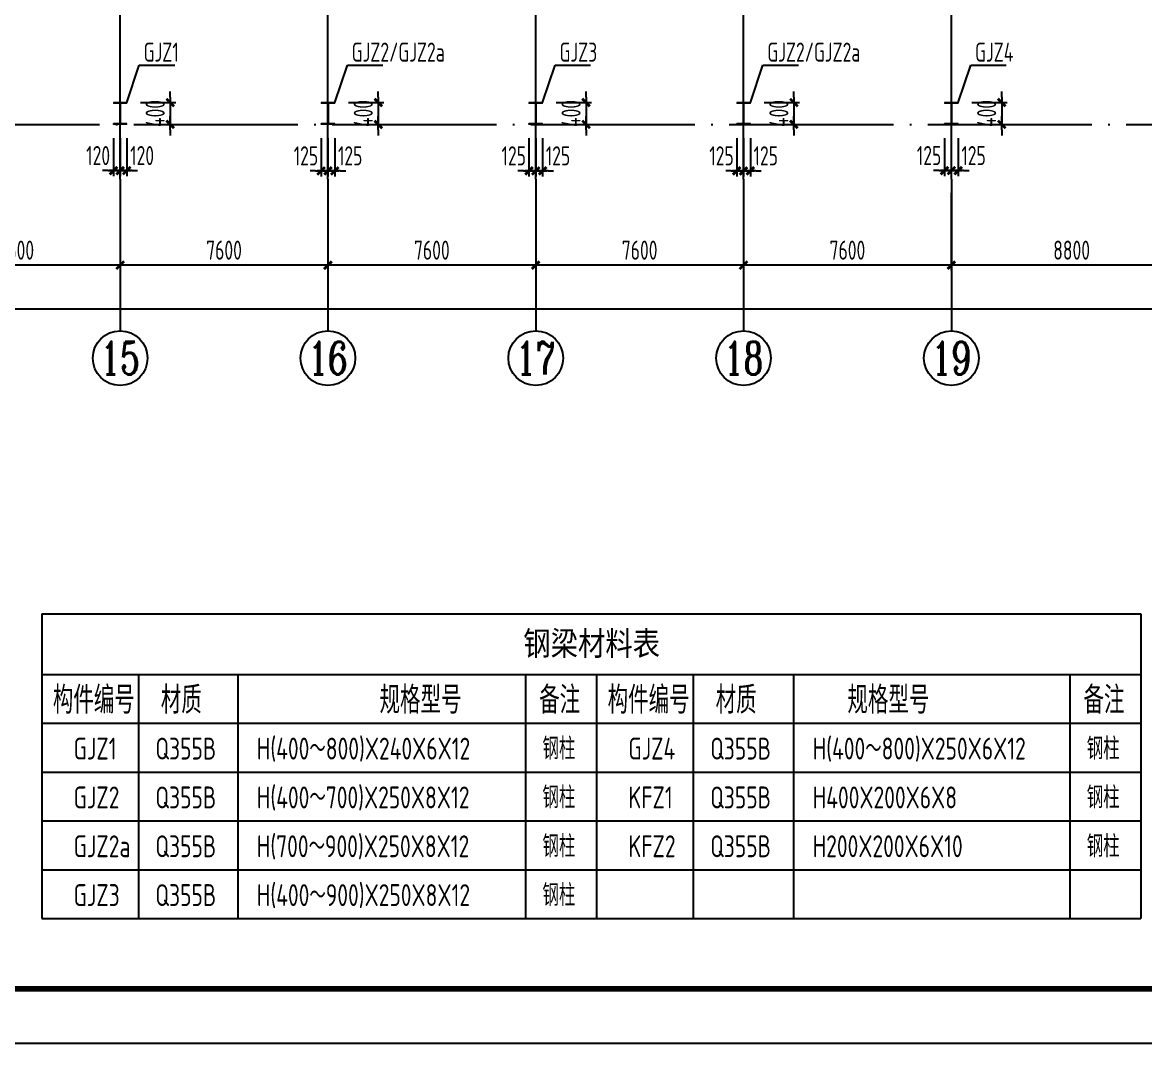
# Model space of a CAD drawing. Extents: x -3102990 to -851544, y -5293060 to -2540151.
# Drawn here: x -2168927 to -2148406, y -2672902 to -2654225 of the extents above; entities that cross this region are included whole.
import ezdxf
from ezdxf.enums import TextEntityAlignment as Align

# ---------------------------------------------------------------- set-up
doc = ezdxf.new("R2010")
doc.units = 0
doc.header["$LTSCALE"] = 1000
doc.header["$PDMODE"] = 1
doc.linetypes.add('DOTE', pattern=[2.42, 2, -0.2, 0.02, -0.2])
doc.layers.get('0').update_dxf_attribs({"linetype": 'CONTINUOUS'})
doc.layers.get('Defpoints').update_dxf_attribs({"linetype": 'CONTINUOUS'})
for name, color, linetype in [('AXIS', 253, 'DOTE'), ('BEAM', 4, 'CONTINUOUS'), ('COLU', 7, 'CONTINUOUS'), ('DIM', 3, 'CONTINUOUS'), ('NUM', 7, 'CONTINUOUS'), ('PUB_TITLE', 4, 'CONTINUOUS'), ('TEXT', 7, 'CONTINUOUS')]:
    doc.layers.add(name, color=color, linetype=linetype)
doc.layers.add('yichutu', color=7, linetype='CONTINUOUS', true_color=0xffffff, plot=False)
doc.styles.add('TSSD_Axis', font='Complex.shx', dxfattribs={"width": 0.7, "bigfont": 'hztxt.shx'})
doc.styles.add('TSSD_Dimension', font='tssdeng.shx', dxfattribs={"width": 0.7, "bigfont": 'Hztxt.shx'})
doc.styles.add('TSSD_Norm', font='Tssdeng.shx', dxfattribs={"width": 0.75, "bigfont": 'hztxt.shx'})
doc.styles.add('TSSD_Rein', font='Tssdeng.shx', dxfattribs={"width": 0.75, "bigfont": 'hztxt.shx'})
doc.dimstyles.new('TSSD_100_100', dxfattribs={"dimtxt": 350, "dimasz": 100, "dimexe": 100, "dimexo": 250, "dimgap": 100, "dimtad": 1, "dimdec": 0, "dimzin": 0, "dimdsep": 46, "dimtxsty": 'TSSD_Dimension', "dimblk": '_tsdbk', "dimcen": 0, "dimdle": 100, "dimclrt": 7, "dimadec": 0, "dimazin": 0, "dimtfac": 1, "dimtdec": 0, "dimtix": 1, "dimtmove": 2, "dimatfit": 3, "dimldrblk": '_tsdbk', "dimfxl": 250, "dimtolj": 1, "dimtzin": 0, "dimarcsym": 0})
doc.dimstyles.new('TSSD_200_100', dxfattribs={"dimtxt": 350, "dimasz": 100, "dimexe": 100, "dimexo": 250, "dimgap": 100, "dimtad": 1, "dimdec": 0, "dimlfac": 2, "dimzin": 0, "dimdsep": 46, "dimtxsty": 'TSSD_Dimension', "dimblk": 'ARCHTICK', "dimcen": 0, "dimdle": 100, "dimclrt": 7, "dimadec": 0, "dimazin": 0, "dimtfac": 1, "dimtdec": 0, "dimtix": 1, "dimtmove": 2, "dimatfit": 3, "dimfxl": 1, "dimtolj": 1, "dimtzin": 0, "dimarcsym": 0})

# ---------------------------------------------------------------- blocks, each defined once
blk = doc.blocks.new('ts_axno')
at = {"color": 0, "linetype": 'ByBlock', "lineweight": -2}
blk.add_circle((0, 0), 0.5, dxfattribs=at)
at = {"color": 0, "linetype": 'ByBlock', "lineweight": -2, "style": 'TSSD_Axis', "width": 0.7}
blk.add_attdef('A', text='', height=0.6, dxfattribs=at).set_placement((0, 0), align=Align.MIDDLE_CENTER)
blk = doc.blocks.new('_ArchTick')
at = {"color": 0, "const_width": 0.5}
blk.add_lwpolyline([(-0.71, -0.71), (0.71, 0.71)], dxfattribs=at)
blk = doc.blocks.new('*D33')
at = {"layer": 'Defpoints', "color": 0, "ltscale": 1.5}
for p in [(-2151940, -2657090), (-2147540, -2657090), (-2151940, -2658665)]:
    blk.add_point(p, dxfattribs=at)
at = {"layer": 'DIM', "color": 0, "lineweight": -2, "ltscale": 1.5}
for p, q in [((-2151940, -2657340), (-2151940, -2658765)), ((-2147540, -2657340), (-2147540, -2658765)), ((-2147440, -2658665), (-2152040, -2658665))]:
    blk.add_line(p, q, dxfattribs=at)
at = {"layer": 'DIM', "color": 0, "lineweight": -2, "ltscale": 1.5, "xscale": 100, "yscale": 100, "zscale": 100, "rotation": 180}
blk.add_blockref('_ArchTick', (-2151940, -2658665), dxfattribs=at)
at = {"layer": 'DIM', "color": 0, "lineweight": -2, "ltscale": 1.5, "xscale": 100, "yscale": 100, "zscale": 100}
blk.add_blockref('_ArchTick', (-2147540, -2658665), dxfattribs=at)
at = {"layer": 'DIM', "color": 7, "ltscale": 1.5, "insert": (-2149740, -2658390), "char_height": 350, "attachment_point": 5, "style": 'TSSD_Dimension'}
blk.add_mtext('\\A1;8800', dxfattribs=at)
blk = doc.blocks.new('*D34')
at = {"layer": 'Defpoints', "color": 0, "ltscale": 1.5}
for p in [(-2155740, -2657090), (-2151940, -2657090), (-2155740, -2658665)]:
    blk.add_point(p, dxfattribs=at)
at = {"layer": 'DIM', "color": 0, "lineweight": -2, "ltscale": 1.5}
for p, q in [((-2155740, -2657340), (-2155740, -2658765)), ((-2151940, -2657340), (-2151940, -2658765)), ((-2151840, -2658665), (-2155840, -2658665))]:
    blk.add_line(p, q, dxfattribs=at)
at = {"layer": 'DIM', "color": 0, "lineweight": -2, "ltscale": 1.5, "xscale": 100, "yscale": 100, "zscale": 100, "rotation": 180}
blk.add_blockref('_ArchTick', (-2155740, -2658665), dxfattribs=at)
at = {"layer": 'DIM', "color": 0, "lineweight": -2, "ltscale": 1.5, "xscale": 100, "yscale": 100, "zscale": 100}
blk.add_blockref('_ArchTick', (-2151940, -2658665), dxfattribs=at)
at = {"layer": 'DIM', "color": 7, "ltscale": 1.5, "insert": (-2153840, -2658390), "char_height": 350, "attachment_point": 5, "style": 'TSSD_Dimension'}
blk.add_mtext('\\A1;7600', dxfattribs=at)
blk = doc.blocks.new('*D35')
at = {"layer": 'Defpoints', "color": 0, "ltscale": 1.5}
for p in [(-2159540, -2657090), (-2155740, -2657090), (-2159540, -2658665)]:
    blk.add_point(p, dxfattribs=at)
at = {"layer": 'DIM', "color": 0, "lineweight": -2, "ltscale": 1.5}
for p, q in [((-2159540, -2657340), (-2159540, -2658765)), ((-2155740, -2657340), (-2155740, -2658765)), ((-2155640, -2658665), (-2159640, -2658665))]:
    blk.add_line(p, q, dxfattribs=at)
at = {"layer": 'DIM', "color": 0, "lineweight": -2, "ltscale": 1.5, "xscale": 100, "yscale": 100, "zscale": 100, "rotation": 180}
blk.add_blockref('_ArchTick', (-2159540, -2658665), dxfattribs=at)
at = {"layer": 'DIM', "color": 0, "lineweight": -2, "ltscale": 1.5, "xscale": 100, "yscale": 100, "zscale": 100}
blk.add_blockref('_ArchTick', (-2155740, -2658665), dxfattribs=at)
at = {"layer": 'DIM', "color": 7, "ltscale": 1.5, "insert": (-2157640, -2658390), "char_height": 350, "attachment_point": 5, "style": 'TSSD_Dimension'}
blk.add_mtext('\\A1;7600', dxfattribs=at)
blk = doc.blocks.new('*D36')
at = {"layer": 'Defpoints', "color": 0, "ltscale": 1.5}
for p in [(-2163340, -2657090), (-2159540, -2657090), (-2163340, -2658665)]:
    blk.add_point(p, dxfattribs=at)
at = {"layer": 'DIM', "color": 0, "lineweight": -2, "ltscale": 1.5}
for p, q in [((-2163340, -2657340), (-2163340, -2658765)), ((-2159540, -2657340), (-2159540, -2658765)), ((-2159440, -2658665), (-2163440, -2658665))]:
    blk.add_line(p, q, dxfattribs=at)
at = {"layer": 'DIM', "color": 0, "lineweight": -2, "ltscale": 1.5, "xscale": 100, "yscale": 100, "zscale": 100, "rotation": 180}
blk.add_blockref('_ArchTick', (-2163340, -2658665), dxfattribs=at)
at = {"layer": 'DIM', "color": 0, "lineweight": -2, "ltscale": 1.5, "xscale": 100, "yscale": 100, "zscale": 100}
blk.add_blockref('_ArchTick', (-2159540, -2658665), dxfattribs=at)
at = {"layer": 'DIM', "color": 7, "ltscale": 1.5, "insert": (-2161440, -2658390), "char_height": 350, "attachment_point": 5, "style": 'TSSD_Dimension'}
blk.add_mtext('\\A1;7600', dxfattribs=at)
blk = doc.blocks.new('*D37')
at = {"layer": 'Defpoints', "color": 0, "ltscale": 1.5}
for p in [(-2167140, -2657090), (-2163340, -2657090), (-2167140, -2658665)]:
    blk.add_point(p, dxfattribs=at)
at = {"layer": 'DIM', "color": 0, "lineweight": -2, "ltscale": 1.5}
for p, q in [((-2167140, -2657340), (-2167140, -2658765)), ((-2163340, -2657340), (-2163340, -2658765)), ((-2163240, -2658665), (-2167240, -2658665))]:
    blk.add_line(p, q, dxfattribs=at)
at = {"layer": 'DIM', "color": 0, "lineweight": -2, "ltscale": 1.5, "xscale": 100, "yscale": 100, "zscale": 100, "rotation": 180}
blk.add_blockref('_ArchTick', (-2167140, -2658665), dxfattribs=at)
at = {"layer": 'DIM', "color": 0, "lineweight": -2, "ltscale": 1.5, "xscale": 100, "yscale": 100, "zscale": 100}
blk.add_blockref('_ArchTick', (-2163340, -2658665), dxfattribs=at)
at = {"layer": 'DIM', "color": 7, "ltscale": 1.5, "insert": (-2165240, -2658390), "char_height": 350, "attachment_point": 5, "style": 'TSSD_Dimension'}
blk.add_mtext('\\A1;7600', dxfattribs=at)
blk = doc.blocks.new('*D38')
at = {"layer": 'Defpoints', "color": 0, "ltscale": 1.5}
for p in [(-2170940, -2657090), (-2167140, -2657090), (-2170940, -2658665)]:
    blk.add_point(p, dxfattribs=at)
at = {"layer": 'DIM', "color": 0, "lineweight": -2, "ltscale": 1.5}
for p, q in [((-2170940, -2657340), (-2170940, -2658765)), ((-2167140, -2657340), (-2167140, -2658765)), ((-2167040, -2658665), (-2171040, -2658665))]:
    blk.add_line(p, q, dxfattribs=at)
at = {"layer": 'DIM', "color": 0, "lineweight": -2, "ltscale": 1.5, "xscale": 100, "yscale": 100, "zscale": 100, "rotation": 180}
blk.add_blockref('_ArchTick', (-2170940, -2658665), dxfattribs=at)
at = {"layer": 'DIM', "color": 0, "lineweight": -2, "ltscale": 1.5, "xscale": 100, "yscale": 100, "zscale": 100}
blk.add_blockref('_ArchTick', (-2167140, -2658665), dxfattribs=at)
at = {"layer": 'DIM', "color": 7, "ltscale": 1.5, "insert": (-2169040, -2658390), "char_height": 350, "attachment_point": 5, "style": 'TSSD_Dimension'}
blk.add_mtext('\\A1;7600', dxfattribs=at)
blk = doc.blocks.new('*D52')
at = {"layer": 'Defpoints', "color": 0, "ltscale": 1.5}
for p in [(-2220340, -2657090), (-2144340, -2657090), (-2144340, -2659465)]:
    blk.add_point(p, dxfattribs=at)
at = {"layer": 'DIM', "color": 0, "lineweight": -2, "ltscale": 1.5}
for p, q in [((-2220340, -2657340), (-2220340, -2659565)), ((-2144340, -2657340), (-2144340, -2659565)), ((-2220440, -2659465), (-2144240, -2659465))]:
    blk.add_line(p, q, dxfattribs=at)
at = {"layer": 'DIM', "color": 0, "lineweight": -2, "ltscale": 1.5, "xscale": 100, "yscale": 100, "zscale": 100, "rotation": 180}
blk.add_blockref('_ArchTick', (-2220340, -2659465), dxfattribs=at)
at = {"layer": 'DIM', "color": 0, "lineweight": -2, "ltscale": 1.5, "xscale": 100, "yscale": 100, "zscale": 100}
blk.add_blockref('_ArchTick', (-2144340, -2659465), dxfattribs=at)
at = {"layer": 'DIM', "color": 7, "ltscale": 1.5, "insert": (-2182340, -2659190), "char_height": 350, "attachment_point": 5, "style": 'TSSD_Dimension'}
blk.add_mtext('\\A1;152000', dxfattribs=at)
blk = doc.blocks.new('_tsdbk')
blk.add_line((-1, 0), (1.5, 0))
blk.add_lwpolyline([(-0.7, -0.7, 0.5, 0.5, 0), (0.7, 0.7, 0.5, 0.5, 0)], format="xyseb")
blk = doc.blocks.new('*D734')
at = {"layer": 'Defpoints', "color": 0}
for p in [(-2167260, -2656090), (-2167140, -2656090), (-2167140, -2656935)]:
    blk.add_point(p, dxfattribs=at)
at = {"layer": 'DIM', "color": 0, "lineweight": -2}
for p, q in [((-2167260, -2656340), (-2167260, -2657035)), ((-2167140, -2656340), (-2167140, -2657035)), ((-2167360, -2656935), (-2167460, -2656935)), ((-2167260, -2656935), (-2167140, -2656935)), ((-2167040, -2656935), (-2166940, -2656935))]:
    blk.add_line(p, q, dxfattribs=at)
at = {"layer": 'DIM', "color": 0, "lineweight": -2, "xscale": 100, "yscale": 100, "zscale": 100}
blk.add_blockref('_tsdbk', (-2167260, -2656935), dxfattribs=at)
at = {"layer": 'DIM', "color": 0, "lineweight": -2, "xscale": 100, "yscale": 100, "zscale": 100, "rotation": 180}
blk.add_blockref('_tsdbk', (-2167140, -2656935), dxfattribs=at)
at = {"layer": 'DIM', "color": 7, "insert": (-2167542, -2656660), "char_height": 350, "attachment_point": 5, "style": 'TSSD_Dimension'}
blk.add_mtext('\\A1;120', dxfattribs=at)
blk = doc.blocks.new('*D735')
at = {"layer": 'Defpoints', "color": 0}
for p in [(-2167020, -2655690), (-2167020, -2656090), (-2166224, -2656090)]:
    blk.add_point(p, dxfattribs=at)
at = {"layer": 'DIM', "color": 0, "lineweight": -2}
for p, q in [((-2166224, -2655590), (-2166224, -2655490)), ((-2166770, -2655690), (-2166124, -2655690)), ((-2166224, -2655690), (-2166224, -2656090)), ((-2166770, -2656090), (-2166124, -2656090)), ((-2166224, -2656190), (-2166224, -2656290))]:
    blk.add_line(p, q, dxfattribs=at)
at = {"layer": 'DIM', "color": 0, "lineweight": -2, "xscale": 100, "yscale": 100, "zscale": 100}
for p, rotation in [((-2166224, -2655690), 270), ((-2166224, -2656090), 90)]:
    blk.add_blockref('_tsdbk', p, dxfattribs=dict(at, rotation=rotation))
at = {"layer": 'DIM', "color": 7, "insert": (-2166499, -2655890), "char_height": 350, "attachment_point": 5, "rotation": 90, "style": 'TSSD_Dimension'}
blk.add_mtext('\\A1;400', dxfattribs=at)
blk = doc.blocks.new('*D738')
at = {"layer": 'Defpoints', "color": 0}
for p in [(-2167140, -2656090), (-2167020, -2656090), (-2167020, -2656935)]:
    blk.add_point(p, dxfattribs=at)
at = {"layer": 'DIM', "color": 0, "lineweight": -2}
for p, q in [((-2167140, -2656340), (-2167140, -2657035)), ((-2167020, -2656340), (-2167020, -2657035)), ((-2167240, -2656935), (-2167340, -2656935)), ((-2167140, -2656935), (-2167020, -2656935)), ((-2166920, -2656935), (-2166820, -2656935))]:
    blk.add_line(p, q, dxfattribs=at)
at = {"layer": 'DIM', "color": 0, "lineweight": -2, "xscale": 100, "yscale": 100, "zscale": 100}
blk.add_blockref('_tsdbk', (-2167140, -2656935), dxfattribs=at)
at = {"layer": 'DIM', "color": 0, "lineweight": -2, "xscale": 100, "yscale": 100, "zscale": 100, "rotation": 180}
blk.add_blockref('_tsdbk', (-2167020, -2656935), dxfattribs=at)
at = {"layer": 'DIM', "color": 7, "insert": (-2166738, -2656660), "char_height": 350, "attachment_point": 5, "style": 'TSSD_Dimension'}
blk.add_mtext('\\A1;120', dxfattribs=at)
blk = doc.blocks.new('*D743')
at = {"layer": 'Defpoints', "color": 0}
for p in [(-2163465, -2656090), (-2163340, -2656090), (-2163340, -2656940)]:
    blk.add_point(p, dxfattribs=at)
at = {"layer": 'DIM', "color": 0, "lineweight": -2}
for p, q in [((-2163465, -2656340), (-2163465, -2657040)), ((-2163340, -2656340), (-2163340, -2657040)), ((-2163565, -2656940), (-2163665, -2656940)), ((-2163465, -2656940), (-2163340, -2656940)), ((-2163240, -2656940), (-2163140, -2656940))]:
    blk.add_line(p, q, dxfattribs=at)
at = {"layer": 'DIM', "color": 0, "lineweight": -2, "xscale": 100, "yscale": 100, "zscale": 100}
blk.add_blockref('_tsdbk', (-2163465, -2656940), dxfattribs=at)
at = {"layer": 'DIM', "color": 0, "lineweight": -2, "xscale": 100, "yscale": 100, "zscale": 100, "rotation": 180}
blk.add_blockref('_tsdbk', (-2163340, -2656940), dxfattribs=at)
at = {"layer": 'DIM', "color": 7, "insert": (-2163742, -2656665), "char_height": 350, "attachment_point": 5, "style": 'TSSD_Dimension'}
blk.add_mtext('\\A1;125', dxfattribs=at)
blk = doc.blocks.new('*D744')
at = {"layer": 'Defpoints', "color": 0}
for p in [(-2163215, -2655690), (-2163215, -2656090), (-2162419, -2656090)]:
    blk.add_point(p, dxfattribs=at)
at = {"layer": 'DIM', "color": 0, "lineweight": -2}
for p, q in [((-2162419, -2655590), (-2162419, -2655490)), ((-2162965, -2655690), (-2162319, -2655690)), ((-2162419, -2655690), (-2162419, -2656090)), ((-2162965, -2656090), (-2162319, -2656090)), ((-2162419, -2656190), (-2162419, -2656290))]:
    blk.add_line(p, q, dxfattribs=at)
at = {"layer": 'DIM', "color": 0, "lineweight": -2, "xscale": 100, "yscale": 100, "zscale": 100}
for p, rotation in [((-2162419, -2655690), 270), ((-2162419, -2656090), 90)]:
    blk.add_blockref('_tsdbk', p, dxfattribs=dict(at, rotation=rotation))
at = {"layer": 'DIM', "color": 7, "insert": (-2162694, -2655890), "char_height": 350, "attachment_point": 5, "rotation": 90, "style": 'TSSD_Dimension'}
blk.add_mtext('\\A1;400', dxfattribs=at)
blk = doc.blocks.new('*D745')
at = {"layer": 'Defpoints', "color": 0}
for p in [(-2163340, -2656090), (-2163215, -2656090), (-2163215, -2656940)]:
    blk.add_point(p, dxfattribs=at)
at = {"layer": 'DIM', "color": 0, "lineweight": -2}
for p, q in [((-2163340, -2656340), (-2163340, -2657040)), ((-2163215, -2656340), (-2163215, -2657040)), ((-2163440, -2656940), (-2163540, -2656940)), ((-2163340, -2656940), (-2163215, -2656940)), ((-2163115, -2656940), (-2163015, -2656940))]:
    blk.add_line(p, q, dxfattribs=at)
at = {"layer": 'DIM', "color": 0, "lineweight": -2, "xscale": 100, "yscale": 100, "zscale": 100}
blk.add_blockref('_tsdbk', (-2163340, -2656940), dxfattribs=at)
at = {"layer": 'DIM', "color": 0, "lineweight": -2, "xscale": 100, "yscale": 100, "zscale": 100, "rotation": 180}
blk.add_blockref('_tsdbk', (-2163215, -2656940), dxfattribs=at)
at = {"layer": 'DIM', "color": 7, "insert": (-2162933, -2656665), "char_height": 350, "attachment_point": 5, "style": 'TSSD_Dimension'}
blk.add_mtext('\\A1;125', dxfattribs=at)
blk = doc.blocks.new('*D749')
at = {"layer": 'Defpoints', "color": 0}
for p in [(-2155865, -2656090), (-2155740, -2656090), (-2155740, -2656940)]:
    blk.add_point(p, dxfattribs=at)
at = {"layer": 'DIM', "color": 0, "lineweight": -2}
for p, q in [((-2155865, -2656340), (-2155865, -2657040)), ((-2155740, -2656340), (-2155740, -2657040)), ((-2155965, -2656940), (-2156065, -2656940)), ((-2155865, -2656940), (-2155740, -2656940)), ((-2155640, -2656940), (-2155540, -2656940))]:
    blk.add_line(p, q, dxfattribs=at)
at = {"layer": 'DIM', "color": 0, "lineweight": -2, "xscale": 100, "yscale": 100, "zscale": 100}
blk.add_blockref('_tsdbk', (-2155865, -2656940), dxfattribs=at)
at = {"layer": 'DIM', "color": 0, "lineweight": -2, "xscale": 100, "yscale": 100, "zscale": 100, "rotation": 180}
blk.add_blockref('_tsdbk', (-2155740, -2656940), dxfattribs=at)
at = {"layer": 'DIM', "color": 7, "insert": (-2156142, -2656665), "char_height": 350, "attachment_point": 5, "style": 'TSSD_Dimension'}
blk.add_mtext('\\A1;125', dxfattribs=at)
blk = doc.blocks.new('*D750')
at = {"layer": 'Defpoints', "color": 0}
for p in [(-2155615, -2655690), (-2155615, -2656090), (-2154819, -2656090)]:
    blk.add_point(p, dxfattribs=at)
at = {"layer": 'DIM', "color": 0, "lineweight": -2}
for p, q in [((-2154819, -2655590), (-2154819, -2655490)), ((-2155365, -2655690), (-2154719, -2655690)), ((-2154819, -2655690), (-2154819, -2656090)), ((-2155365, -2656090), (-2154719, -2656090)), ((-2154819, -2656190), (-2154819, -2656290))]:
    blk.add_line(p, q, dxfattribs=at)
at = {"layer": 'DIM', "color": 0, "lineweight": -2, "xscale": 100, "yscale": 100, "zscale": 100}
for p, rotation in [((-2154819, -2655690), 270), ((-2154819, -2656090), 90)]:
    blk.add_blockref('_tsdbk', p, dxfattribs=dict(at, rotation=rotation))
at = {"layer": 'DIM', "color": 7, "insert": (-2155094, -2655890), "char_height": 350, "attachment_point": 5, "rotation": 90, "style": 'TSSD_Dimension'}
blk.add_mtext('\\A1;400', dxfattribs=at)
blk = doc.blocks.new('*D751')
at = {"layer": 'Defpoints', "color": 0}
for p in [(-2155740, -2656090), (-2155615, -2656090), (-2155615, -2656940)]:
    blk.add_point(p, dxfattribs=at)
at = {"layer": 'DIM', "color": 0, "lineweight": -2}
for p, q in [((-2155740, -2656340), (-2155740, -2657040)), ((-2155615, -2656340), (-2155615, -2657040)), ((-2155840, -2656940), (-2155940, -2656940)), ((-2155740, -2656940), (-2155615, -2656940)), ((-2155515, -2656940), (-2155415, -2656940))]:
    blk.add_line(p, q, dxfattribs=at)
at = {"layer": 'DIM', "color": 0, "lineweight": -2, "xscale": 100, "yscale": 100, "zscale": 100}
blk.add_blockref('_tsdbk', (-2155740, -2656940), dxfattribs=at)
at = {"layer": 'DIM', "color": 0, "lineweight": -2, "xscale": 100, "yscale": 100, "zscale": 100, "rotation": 180}
blk.add_blockref('_tsdbk', (-2155615, -2656940), dxfattribs=at)
at = {"layer": 'DIM', "color": 7, "insert": (-2155333, -2656665), "char_height": 350, "attachment_point": 5, "style": 'TSSD_Dimension'}
blk.add_mtext('\\A1;125', dxfattribs=at)
blk = doc.blocks.new('*D755')
at = {"layer": 'Defpoints', "color": 0}
for p in [(-2159665, -2656090), (-2159540, -2656090), (-2159540, -2656940)]:
    blk.add_point(p, dxfattribs=at)
at = {"layer": 'DIM', "color": 0, "lineweight": -2}
for p, q in [((-2159665, -2656340), (-2159665, -2657040)), ((-2159540, -2656340), (-2159540, -2657040)), ((-2159765, -2656940), (-2159865, -2656940)), ((-2159665, -2656940), (-2159540, -2656940)), ((-2159440, -2656940), (-2159340, -2656940))]:
    blk.add_line(p, q, dxfattribs=at)
at = {"layer": 'DIM', "color": 0, "lineweight": -2, "xscale": 100, "yscale": 100, "zscale": 100}
blk.add_blockref('_tsdbk', (-2159665, -2656940), dxfattribs=at)
at = {"layer": 'DIM', "color": 0, "lineweight": -2, "xscale": 100, "yscale": 100, "zscale": 100, "rotation": 180}
blk.add_blockref('_tsdbk', (-2159540, -2656940), dxfattribs=at)
at = {"layer": 'DIM', "color": 7, "insert": (-2159942, -2656665), "char_height": 350, "attachment_point": 5, "style": 'TSSD_Dimension'}
blk.add_mtext('\\A1;125', dxfattribs=at)
blk = doc.blocks.new('*D756')
at = {"layer": 'Defpoints', "color": 0}
for p in [(-2159415, -2655690), (-2159415, -2656090), (-2158619, -2656090)]:
    blk.add_point(p, dxfattribs=at)
at = {"layer": 'DIM', "color": 0, "lineweight": -2}
for p, q in [((-2158619, -2655590), (-2158619, -2655490)), ((-2159165, -2655690), (-2158519, -2655690)), ((-2158619, -2655690), (-2158619, -2656090)), ((-2159165, -2656090), (-2158519, -2656090)), ((-2158619, -2656190), (-2158619, -2656290))]:
    blk.add_line(p, q, dxfattribs=at)
at = {"layer": 'DIM', "color": 0, "lineweight": -2, "xscale": 100, "yscale": 100, "zscale": 100}
for p, rotation in [((-2158619, -2655690), 270), ((-2158619, -2656090), 90)]:
    blk.add_blockref('_tsdbk', p, dxfattribs=dict(at, rotation=rotation))
at = {"layer": 'DIM', "color": 7, "insert": (-2158894, -2655890), "char_height": 350, "attachment_point": 5, "rotation": 90, "style": 'TSSD_Dimension'}
blk.add_mtext('\\A1;400', dxfattribs=at)
blk = doc.blocks.new('*D757')
at = {"layer": 'Defpoints', "color": 0}
for p in [(-2159540, -2656090), (-2159415, -2656090), (-2159415, -2656940)]:
    blk.add_point(p, dxfattribs=at)
at = {"layer": 'DIM', "color": 0, "lineweight": -2}
for p, q in [((-2159540, -2656340), (-2159540, -2657040)), ((-2159415, -2656340), (-2159415, -2657040)), ((-2159640, -2656940), (-2159740, -2656940)), ((-2159540, -2656940), (-2159415, -2656940)), ((-2159315, -2656940), (-2159215, -2656940))]:
    blk.add_line(p, q, dxfattribs=at)
at = {"layer": 'DIM', "color": 0, "lineweight": -2, "xscale": 100, "yscale": 100, "zscale": 100}
blk.add_blockref('_tsdbk', (-2159540, -2656940), dxfattribs=at)
at = {"layer": 'DIM', "color": 0, "lineweight": -2, "xscale": 100, "yscale": 100, "zscale": 100, "rotation": 180}
blk.add_blockref('_tsdbk', (-2159415, -2656940), dxfattribs=at)
at = {"layer": 'DIM', "color": 7, "insert": (-2159133, -2656665), "char_height": 350, "attachment_point": 5, "style": 'TSSD_Dimension'}
blk.add_mtext('\\A1;125', dxfattribs=at)
blk = doc.blocks.new('*D758')
at = {"layer": 'Defpoints', "color": 0}
for p in [(-2152065, -2656090), (-2151940, -2656090), (-2151940, -2656935)]:
    blk.add_point(p, dxfattribs=at)
at = {"layer": 'DIM', "color": 0, "lineweight": -2}
for p, q in [((-2152065, -2656340), (-2152065, -2657035)), ((-2151940, -2656340), (-2151940, -2657035)), ((-2152165, -2656935), (-2152265, -2656935)), ((-2152065, -2656935), (-2151940, -2656935)), ((-2151840, -2656935), (-2151740, -2656935))]:
    blk.add_line(p, q, dxfattribs=at)
at = {"layer": 'DIM', "color": 0, "lineweight": -2, "xscale": 100, "yscale": 100, "zscale": 100}
blk.add_blockref('_tsdbk', (-2152065, -2656935), dxfattribs=at)
at = {"layer": 'DIM', "color": 0, "lineweight": -2, "xscale": 100, "yscale": 100, "zscale": 100, "rotation": 180}
blk.add_blockref('_tsdbk', (-2151940, -2656935), dxfattribs=at)
at = {"layer": 'DIM', "color": 7, "insert": (-2152347, -2656660), "char_height": 350, "attachment_point": 5, "style": 'TSSD_Dimension'}
blk.add_mtext('\\A1;125', dxfattribs=at)
blk = doc.blocks.new('*D759')
at = {"layer": 'Defpoints', "color": 0}
for p in [(-2151815, -2655690), (-2151815, -2656090), (-2151019, -2656090)]:
    blk.add_point(p, dxfattribs=at)
at = {"layer": 'DIM', "color": 0, "lineweight": -2}
for p, q in [((-2151019, -2655590), (-2151019, -2655490)), ((-2151565, -2655690), (-2150919, -2655690)), ((-2151019, -2655690), (-2151019, -2656090)), ((-2151565, -2656090), (-2150919, -2656090)), ((-2151019, -2656190), (-2151019, -2656290))]:
    blk.add_line(p, q, dxfattribs=at)
at = {"layer": 'DIM', "color": 0, "lineweight": -2, "xscale": 100, "yscale": 100, "zscale": 100}
for p, rotation in [((-2151019, -2655690), 270), ((-2151019, -2656090), 90)]:
    blk.add_blockref('_tsdbk', p, dxfattribs=dict(at, rotation=rotation))
at = {"layer": 'DIM', "color": 7, "insert": (-2151294, -2655890), "char_height": 350, "attachment_point": 5, "rotation": 90, "style": 'TSSD_Dimension'}
blk.add_mtext('\\A1;400', dxfattribs=at)
blk = doc.blocks.new('*D762')
at = {"layer": 'Defpoints', "color": 0}
for p in [(-2151940, -2656090), (-2151815, -2656090), (-2151815, -2656935)]:
    blk.add_point(p, dxfattribs=at)
at = {"layer": 'DIM', "color": 0, "lineweight": -2}
for p, q in [((-2151940, -2656340), (-2151940, -2657035)), ((-2151815, -2656340), (-2151815, -2657035)), ((-2152040, -2656935), (-2152140, -2656935)), ((-2151940, -2656935), (-2151815, -2656935)), ((-2151715, -2656935), (-2151615, -2656935))]:
    blk.add_line(p, q, dxfattribs=at)
at = {"layer": 'DIM', "color": 0, "lineweight": -2, "xscale": 100, "yscale": 100, "zscale": 100}
blk.add_blockref('_tsdbk', (-2151940, -2656935), dxfattribs=at)
at = {"layer": 'DIM', "color": 0, "lineweight": -2, "xscale": 100, "yscale": 100, "zscale": 100, "rotation": 180}
blk.add_blockref('_tsdbk', (-2151815, -2656935), dxfattribs=at)
at = {"layer": 'DIM', "color": 7, "insert": (-2151533, -2656660), "char_height": 350, "attachment_point": 5, "style": 'TSSD_Dimension'}
blk.add_mtext('\\A1;125', dxfattribs=at)
blk = doc.blocks.new('A$C16496DF1')
at = {"layer": 'PUB_TITLE'}
blk.add_lwpolyline([(0, 0), (0, 42000), (104100, 42000), (104100, 0)], close=True, dxfattribs=at)
at = {"layer": 'PUB_TITLE', "const_width": 100}
blk.add_lwpolyline([(103100, 1000), (103100, 41000), (713, 41000), (713, 1000), (103100, 1000)], dxfattribs=at)
blk = doc.blocks.new('yct-1041-420-104100-42000-100-2006.0')
at = {"layer": 'yichutu', "color": 7, "true_color": 0xffffff}
blk.add_lwpolyline([(0, 0), (0, 42000), (104100, 42000), (104100, 0)], close=True, dxfattribs=at)

msp = doc.modelspace()

# ---------------------------------------------------------------- linework, layer by layer
at = {"layer": 'AXIS', "ltscale": 1.5}
for p, q in [((-2167139.79, -2657090.5), (-2167139.79, -2640340.5)), ((-2163339.79, -2657090.5), (-2163339.79, -2640340.5)), ((-2159539.79, -2657090.5), (-2159539.79, -2640340.5)), ((-2155739.79, -2657090.5), (-2155739.79, -2640340.5)), ((-2151939.79, -2657090.5), (-2151939.79, -2640340.5)), ((-2221339.79, -2656090.5), (-2143339.79, -2656090.5))]:
    msp.add_line(p, q, dxfattribs=at)
at = {"layer": 'BEAM', "linetype": 'ByBlock'}
for p, q in [((-2168572.37, -2665040.4), (-2148473.17, -2665040.4)), ((-2168572.37, -2665040.4), (-2168572.37, -2670616.22)), ((-2148473.17, -2665040.4), (-2148473.17, -2670616.22)), ((-2168572.37, -2666150.07), (-2148473.17, -2666150.07)), ((-2166804.1, -2666150.07), (-2166804.1, -2670616.22)), ((-2164990.86, -2666150.07), (-2164990.86, -2670616.22)), ((-2159728.18, -2666150.07), (-2159728.18, -2670616.22)), ((-2158426.82, -2666150.07), (-2158426.82, -2670616.22)), ((-2156658.56, -2666150.07), (-2156658.56, -2670616.22)), ((-2154825.48, -2666150.07), (-2154825.48, -2670616.22)), ((-2149774.53, -2666150.07), (-2149774.53, -2670616.22)), ((-2168572.37, -2667043.3), (-2148473.17, -2667043.3)), ((-2168572.37, -2667936.53), (-2148473.17, -2667936.53)), ((-2168572.37, -2668829.76), (-2148473.17, -2668829.76)), ((-2168572.37, -2669722.99), (-2148473.17, -2669722.99)), ((-2168572.37, -2670616.22), (-2148473.17, -2670616.22))]:
    msp.add_line(p, q, dxfattribs=at)
at = {"layer": 'COLU', "lineweight": 5}
for p, q in [((-2167019.79, -2655690.5), (-2167259.79, -2655690.5)), ((-2167259.79, -2655690.5), (-2167259.79, -2655708.5)), ((-2167019.79, -2655708.5), (-2167259.79, -2655708.5)), ((-2167147.79, -2655708.5), (-2167147.79, -2656072.5)), ((-2167131.79, -2655708.5), (-2167131.79, -2656072.5)), ((-2167019.79, -2655708.5), (-2167019.79, -2655690.5)), ((-2163214.79, -2655690.5), (-2163464.79, -2655690.5)), ((-2163464.79, -2655690.5), (-2163464.79, -2655708.5)), ((-2163214.79, -2655708.5), (-2163464.79, -2655708.5)), ((-2163347.79, -2655708.5), (-2163347.79, -2656072.5)), ((-2163331.79, -2655708.5), (-2163331.79, -2656072.5)), ((-2163214.79, -2655708.5), (-2163214.79, -2655690.5)), ((-2159414.79, -2655690.5), (-2159664.79, -2655690.5)), ((-2159664.79, -2655690.5), (-2159664.79, -2655708.5)), ((-2159414.79, -2655708.5), (-2159664.79, -2655708.5)), ((-2159547.79, -2655708.5), (-2159547.79, -2656072.5)), ((-2159531.79, -2655708.5), (-2159531.79, -2656072.5)), ((-2159414.79, -2655708.5), (-2159414.79, -2655690.5)), ((-2155614.79, -2655690.5), (-2155864.79, -2655690.5)), ((-2155864.79, -2655690.5), (-2155864.79, -2655708.5)), ((-2155614.79, -2655708.5), (-2155864.79, -2655708.5)), ((-2155747.79, -2655708.5), (-2155747.79, -2656072.5)), ((-2155731.79, -2655708.5), (-2155731.79, -2656072.5)), ((-2155614.79, -2655708.5), (-2155614.79, -2655690.5)), ((-2151814.79, -2655690.5), (-2152064.79, -2655690.5)), ((-2152064.79, -2655690.5), (-2152064.79, -2655708.5)), ((-2151814.79, -2655708.5), (-2152064.79, -2655708.5)), ((-2151947.79, -2655708.5), (-2151947.79, -2656072.5)), ((-2151931.79, -2655708.5), (-2151931.79, -2656072.5)), ((-2151814.79, -2655708.5), (-2151814.79, -2655690.5)), ((-2167019.79, -2656072.5), (-2167259.79, -2656072.5)), ((-2167259.79, -2656090.5), (-2167259.79, -2656072.5)), ((-2167019.79, -2656090.5), (-2167259.79, -2656090.5)), ((-2167019.79, -2656090.5), (-2167019.79, -2656072.5)), ((-2163214.79, -2656072.5), (-2163464.79, -2656072.5)), ((-2163464.79, -2656090.5), (-2163464.79, -2656072.5)), ((-2163214.79, -2656090.5), (-2163464.79, -2656090.5)), ((-2163214.79, -2656090.5), (-2163214.79, -2656072.5)), ((-2159414.79, -2656072.5), (-2159664.79, -2656072.5)), ((-2159664.79, -2656090.5), (-2159664.79, -2656072.5)), ((-2159414.79, -2656090.5), (-2159664.79, -2656090.5)), ((-2159414.79, -2656090.5), (-2159414.79, -2656072.5)), ((-2155614.79, -2656072.5), (-2155864.79, -2656072.5)), ((-2155864.79, -2656090.5), (-2155864.79, -2656072.5)), ((-2155614.79, -2656090.5), (-2155864.79, -2656090.5)), ((-2155614.79, -2656090.5), (-2155614.79, -2656072.5)), ((-2151814.79, -2656072.5), (-2152064.79, -2656072.5)), ((-2152064.79, -2656090.5), (-2152064.79, -2656072.5)), ((-2151814.79, -2656090.5), (-2152064.79, -2656090.5)), ((-2151814.79, -2656090.5), (-2151814.79, -2656072.5))]:
    msp.add_line(p, q, dxfattribs=at)
at = {"layer": 'NUM'}
for p, q in [((-2167019.79, -2655690.5), (-2166790.38, -2655004.78)), ((-2166790.38, -2655004.78), (-2166141.34, -2655004.78)), ((-2163214.79, -2655690.5), (-2162985.38, -2655004.78)), ((-2162985.38, -2655004.78), (-2162336.34, -2655004.78)), ((-2159414.79, -2655690.5), (-2159185.38, -2655004.78)), ((-2159185.38, -2655004.78), (-2158536.34, -2655004.78)), ((-2155614.79, -2655690.5), (-2155385.38, -2655004.78)), ((-2155385.38, -2655004.78), (-2154736.34, -2655004.78)), ((-2151814.79, -2655690.5), (-2151585.38, -2655004.78)), ((-2151585.38, -2655004.78), (-2150936.34, -2655004.78))]:
    msp.add_line(p, q, dxfattribs=at)
at = {"layer": 'NUM', "ltscale": 1.5}
for p, q in [((-2167139.79, -2657090.5), (-2167139.79, -2659865.5)), ((-2163339.79, -2657090.5), (-2163339.79, -2659865.5)), ((-2159539.79, -2657090.5), (-2159539.79, -2659865.5)), ((-2155739.79, -2657090.5), (-2155739.79, -2659865.5)), ((-2151939.79, -2657090.5), (-2151939.79, -2659865.5))]:
    msp.add_line(p, q, dxfattribs=at)

# ---------------------------------------------------------------- block references
at = {"ltscale": 1.5}
msp.add_blockref('A$C16496DF1', (-2236101.86, -2672902.4), dxfattribs=at)
at = {"layer": 'NUM'}
ref = msp.add_blockref('ts_axno', (-2167139.79, -2660365.5), dxfattribs=dict(at, xscale=1000, yscale=1000, zscale=1000))
ref.add_attrib('15', '15', dxfattribs={"height": 600, "style": 'TSSD_Axis', "width": 0.7}).set_placement((-2167139.79, -2660365.5), align=Align.MIDDLE_CENTER)
ref = msp.add_blockref('ts_axno', (-2163339.79, -2660365.5), dxfattribs=dict(at, xscale=1000, yscale=1000, zscale=1000))
ref.add_attrib('16', '16', dxfattribs={"height": 600, "style": 'TSSD_Axis', "width": 0.7}).set_placement((-2163339.79, -2660365.5), align=Align.MIDDLE_CENTER)
ref = msp.add_blockref('ts_axno', (-2159539.79, -2660365.5), dxfattribs=dict(at, xscale=1000, yscale=1000, zscale=1000))
ref.add_attrib('17', '17', dxfattribs={"height": 600, "style": 'TSSD_Axis', "width": 0.7}).set_placement((-2159539.79, -2660365.5), align=Align.MIDDLE_CENTER)
ref = msp.add_blockref('ts_axno', (-2155739.79, -2660365.5), dxfattribs=dict(at, xscale=1000, yscale=1000, zscale=1000))
ref.add_attrib('18', '18', dxfattribs={"height": 600, "style": 'TSSD_Axis', "width": 0.7}).set_placement((-2155739.79, -2660365.5), align=Align.MIDDLE_CENTER)
ref = msp.add_blockref('ts_axno', (-2151939.79, -2660365.5), dxfattribs=dict(at, xscale=1000, yscale=1000, zscale=1000))
ref.add_attrib('19', '19', dxfattribs={"height": 600, "style": 'TSSD_Axis', "width": 0.7}).set_placement((-2151939.79, -2660365.5), align=Align.MIDDLE_CENTER)
at = {"layer": 'yichutu'}
msp.add_blockref('yct-1041-420-104100-42000-100-2006.0', (-2236101.86, -2672902.4), dxfattribs=at)

# ---------------------------------------------------------------- texts
at = {"layer": 'TEXT'}
for s, height, style, width, p in [('GJZ1', 350, 'TSSD_Rein', 0.7, (-2166710.25, -2654942.98)), ('构件编号', 500, 'TSSD_Norm', 0.75, (-2168371.15, -2666867.85)), ('材质', 500, 'TSSD_Norm', 0.75, (-2166396.22, -2666867.85)), ('规格型号', 500, 'TSSD_Norm', 0.75, (-2162396.72, -2666867.85)), ('备注', 500, 'TSSD_Norm', 0.75, (-2159477.15, -2666867.85)), ('构件编号', 500, 'TSSD_Norm', 0.75, (-2158225.61, -2666867.85)), ('材质', 500, 'TSSD_Norm', 0.75, (-2156250.68, -2666867.85)), ('规格型号', 500, 'TSSD_Norm', 0.75, (-2153840.76, -2666867.85)), ('备注', 500, 'TSSD_Norm', 0.75, (-2149523.49, -2666867.85)), ('GJZ1', 400, 'TSSD_Norm', 0.75, (-2167991.52, -2667707.12)), ('Q355B', 400, 'TSSD_Norm', 0.75, (-2166495.57, -2667707.12)), ('H(400～800)X240X6X12', 400, 'TSSD_Norm', 0.75, (-2164641.08, -2667707.12)), ('钢柱', 400, 'TSSD_Norm', 0.75, (-2159415.73, -2667707.12)), ('GJZ4', 400, 'TSSD_Norm', 0.75, (-2157845.98, -2667707.12)), ('Q355B', 400, 'TSSD_Norm', 0.75, (-2156350.03, -2667707.12)), ('H(400～800)X250X6X12', 400, 'TSSD_Norm', 0.75, (-2154475.7, -2667707.12)), ('钢柱', 400, 'TSSD_Norm', 0.75, (-2149462.07, -2667707.12)), ('GJZ2', 400, 'TSSD_Norm', 0.75, (-2167991.52, -2668600.35)), ('Q355B', 400, 'TSSD_Norm', 0.75, (-2166495.57, -2668600.35)), ('H(400～700)X250X8X12', 400, 'TSSD_Norm', 0.75, (-2164641.08, -2668600.35)), ('钢柱', 400, 'TSSD_Norm', 0.75, (-2159415.73, -2668600.35)), ('KFZ1', 400, 'TSSD_Norm', 0.75, (-2157845.98, -2668600.35)), ('Q355B', 400, 'TSSD_Norm', 0.75, (-2156350.03, -2668600.35)), ('H400X200X6X8', 400, 'TSSD_Norm', 0.75, (-2154475.7, -2668600.35)), ('钢柱', 400, 'TSSD_Norm', 0.75, (-2149462.07, -2668600.35)), ('H(700～900)X250X8X12', 400, 'TSSD_Norm', 0.75, (-2164641.08, -2669493.58)), ('钢柱', 400, 'TSSD_Norm', 0.75, (-2159415.73, -2669493.58)), ('钢柱', 400, 'TSSD_Norm', 0.75, (-2149462.07, -2669493.58)), ('GJZ2a', 400, 'TSSD_Norm', 0.75, (-2167991.52, -2669493.58)), ('Q355B', 400, 'TSSD_Norm', 0.75, (-2166495.57, -2669493.58)), ('KFZ2', 400, 'TSSD_Norm', 0.75, (-2157845.98, -2669493.58)), ('Q355B', 400, 'TSSD_Norm', 0.75, (-2156350.03, -2669493.58)), ('H200X200X6X10', 400, 'TSSD_Norm', 0.75, (-2154475.7, -2669493.58)), ('GJZ3', 400, 'TSSD_Norm', 0.75, (-2167991.52, -2670386.81)), ('Q355B', 400, 'TSSD_Norm', 0.75, (-2166495.57, -2670386.81)), ('H(400～900)X250X8X12', 400, 'TSSD_Norm', 0.75, (-2164641.08, -2670386.81)), ('钢柱', 400, 'TSSD_Norm', 0.75, (-2159415.73, -2670386.81)), ('钢柱', 400, 'TSSD_Norm', 0.75, (-2159415.73, -2670386.81))]:
    msp.add_text(s, height=height, dxfattribs=dict(at, style=style, width=width)).set_placement(p)
at = {"layer": 'TEXT', "color": 6, "style": 'TSSD_Rein', "width": 0.7}
for p in [(-2162905.25, -2654942.98), (-2155305.25, -2654942.98)]:
    msp.add_text('GJZ2/GJZ2a', height=350, dxfattribs=at).set_placement(p)
at = {"layer": 'TEXT', "color": 2, "style": 'TSSD_Rein', "width": 0.7}
msp.add_text('GJZ3', height=350, dxfattribs=at).set_placement((-2159105.25, -2654942.98))
at = {"layer": 'TEXT', "color": 3, "style": 'TSSD_Rein', "width": 0.7}
msp.add_text('GJZ4', height=350, dxfattribs=at).set_placement((-2151505.25, -2654942.98))
at = {"layer": 'TEXT', "style": 'TSSD_Norm'}
msp.add_text('钢梁材料表', height=500, dxfattribs=at).set_placement((-2159767.27, -2665850.31))

# ---------------------------------------------------------------- dimensions: what is measured, and where the dimension line sits
at = {"layer": 'DIM'}
for base, p1, p2, picture, middle in [((-2166224.42, -2656090.5), (-2167019.79, -2655690.5), (-2167019.79, -2656090.5), '*D735', (-2166499.42, -2655890.5)), ((-2162419.42, -2656090.5), (-2163214.79, -2655690.5), (-2163214.79, -2656090.5), '*D744', (-2162694.42, -2655890.5)), ((-2158619.42, -2656090.5), (-2159414.79, -2655690.5), (-2159414.79, -2656090.5), '*D756', (-2158894.42, -2655890.5)), ((-2154819.42, -2656090.5), (-2155614.79, -2655690.5), (-2155614.79, -2656090.5), '*D750', (-2155094.42, -2655890.5)), ((-2151019.42, -2656090.5), (-2151814.79, -2655690.5), (-2151814.79, -2656090.5), '*D759', (-2151294.42, -2655890.5))]:
    dim = msp.add_linear_dim(base=base, p1=p1, p2=p2, angle=90, dimstyle='TSSD_100_100', dxfattribs=at)
    dim.commit()
    dim.dimension.update_dxf_attribs({"geometry": picture, "text_midpoint": middle})
for base, p1, p2, picture, middle in [((-2167139.79, -2656935.01), (-2167259.79, -2656090.5), (-2167139.79, -2656090.5), '*D734', (-2167542.03, -2656660.01)), ((-2167019.79, -2656935.01), (-2167139.79, -2656090.5), (-2167019.79, -2656090.5), '*D738', (-2166737.55, -2656660.01)), ((-2163339.79, -2656940.03), (-2163464.79, -2656090.5), (-2163339.79, -2656090.5), '*D743', (-2163742.03, -2656665.03)), ((-2163214.79, -2656940.03), (-2163339.79, -2656090.5), (-2163214.79, -2656090.5), '*D745', (-2162932.55, -2656665.03)), ((-2159539.79, -2656940.03), (-2159664.79, -2656090.5), (-2159539.79, -2656090.5), '*D755', (-2159942.03, -2656665.03)), ((-2159414.79, -2656940.03), (-2159539.79, -2656090.5), (-2159414.79, -2656090.5), '*D757', (-2159132.55, -2656665.03)), ((-2155739.79, -2656940.03), (-2155864.79, -2656090.5), (-2155739.79, -2656090.5), '*D749', (-2156142.03, -2656665.03)), ((-2155614.79, -2656940.03), (-2155739.79, -2656090.5), (-2155614.79, -2656090.5), '*D751', (-2155332.55, -2656665.03)), ((-2151939.79, -2656935.01), (-2152064.79, -2656090.5), (-2151939.79, -2656090.5), '*D758', (-2152347.03, -2656660.01)), ((-2151814.79, -2656935.01), (-2151939.79, -2656090.5), (-2151814.79, -2656090.5), '*D762', (-2151532.55, -2656660.01))]:
    dim = msp.add_linear_dim(base=base, p1=p1, p2=p2, dimstyle='TSSD_100_100', dxfattribs=at)
    dim.commit()
    dim.dimension.update_dxf_attribs({"geometry": picture, "text_midpoint": middle, "dimtype": 160})
at = {"layer": 'DIM', "ltscale": 1.5}
for base, p1, p2, picture, middle in [((-2144339.79, -2659465.5), (-2220339.79, -2657090.5), (-2144339.79, -2657090.5), '*D52', (-2182339.79, -2659190.5)), ((-2170939.79, -2658665.5), (-2167139.79, -2657090.5), (-2170939.79, -2657090.5), '*D38', (-2169039.79, -2658390.5)), ((-2167139.79, -2658665.5), (-2163339.79, -2657090.5), (-2167139.79, -2657090.5), '*D37', (-2165239.79, -2658390.5)), ((-2163339.79, -2658665.5), (-2159539.79, -2657090.5), (-2163339.79, -2657090.5), '*D36', (-2161439.79, -2658390.5)), ((-2159539.79, -2658665.5), (-2155739.79, -2657090.5), (-2159539.79, -2657090.5), '*D35', (-2157639.79, -2658390.5)), ((-2155739.79, -2658665.5), (-2151939.79, -2657090.5), (-2155739.79, -2657090.5), '*D34', (-2153839.79, -2658390.5)), ((-2151939.79, -2658665.5), (-2147539.79, -2657090.5), (-2151939.79, -2657090.5), '*D33', (-2149739.79, -2658390.5))]:
    dim = msp.add_linear_dim(base=base, p1=p1, p2=p2, angle=180, dimstyle='TSSD_200_100', dxfattribs=at)
    dim.commit()
    dim.dimension.update_dxf_attribs({"geometry": picture, "text_midpoint": middle})

doc.saveas('drawing.dxf')
